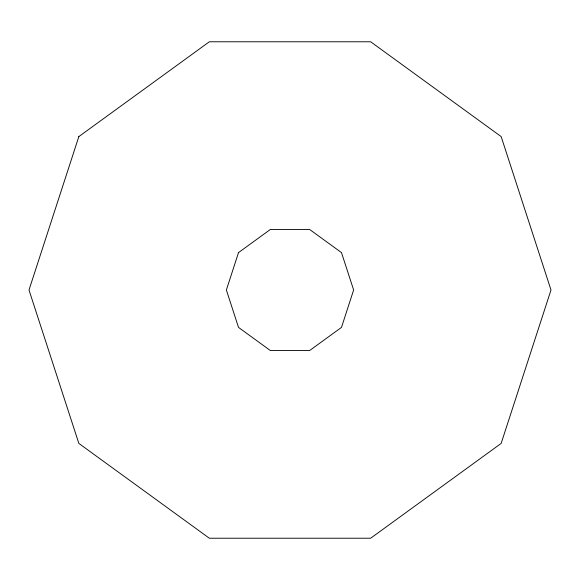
<?xml version="1.0" encoding="UTF-8"?>
<svg xmlns="http://www.w3.org/2000/svg" width="580" height="580" viewBox="0 0 580 580"><rect width="100%" height="100%" fill="white"/><g stroke="black" fill="none" stroke-linecap="round" stroke-linejoin="round"><path stroke-width="0.87" d="M78.844 136.59L29 290L78.844 443.41L209.344 538.226L370.656 538.226L501.156 443.41L551 290L501.156 136.59L370.656 41.774L209.344 41.774L78.844 136.59M238.518 252.597L226.367 290L238.518 327.403L270.338 350.516L309.662 350.516L341.482 327.403L353.633 290L341.482 252.597L309.662 229.484L270.338 229.484L238.518 252.597"/></g></svg>
